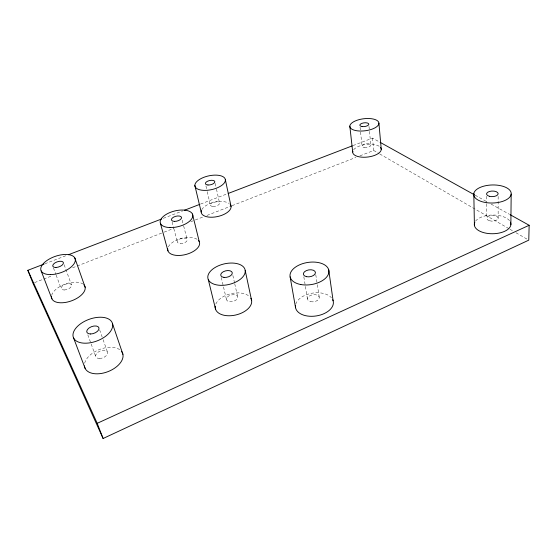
<?xml version="1.0" encoding="UTF-8"?>
<svg xmlns="http://www.w3.org/2000/svg" width="557" height="557" viewBox="0 0 557 557"><rect width="100%" height="100%" fill="white"/><g stroke="black" fill="none" stroke-linecap="round" stroke-linejoin="round"><path stroke-width="0.42" stroke-dasharray="2.79 2.09" d="M34.59 282.601L52.4 275.666M72.633 267.778L163.278 232.464M164.085 232.144L173.798 228.363M190.793 221.742L202.936 217.007M206.981 215.434L231.259 205.972M232.067 205.658L355.895 157.408M359.947 155.835L373.705 150.474L378.976 153.516M44.88 263.774L66.777 255.371M163.285 218.351L182.752 210.887M200.59 204.043L227.353 193.78M353.061 145.558L372.522 138.094L379.366 141.903M475.17 195.228L487.333 202.003M491.135 204.12L509.383 214.278M379.728 153.955L509.202 228.83M509.954 229.268L512.969 231.009M515.977 232.749L528.022 239.712M53.458 267.959L55.86 274.378M56.16 275.179L61.256 288.818M87.825 334.868L95.853 356.835M64.159 264.735L71.456 284.773M99.654 329.904L102.815 338.844M103.101 339.659L107.41 351.857M172.085 222.02L173.603 227.771M173.819 228.593L177.286 241.738M182.181 220.21L183.441 225.146M183.657 225.968L187.229 239.963M221.289 277.511L226.379 299.2M205.944 185.954L207.079 190.877M207.267 191.699L210.288 204.837M232.868 275.45L234.56 282.977M234.748 283.812L237.748 297.187M215.211 183.427L216.304 188.363M216.485 189.185L219.59 203.166M303.823 276.836L307.513 299.255M315.777 274.719L317.191 283.875M317.316 284.704L319.245 297.187M360.059 127.156L362.05 146.324M368.992 126.383L369.402 130.554M369.479 131.389L370.781 144.743M372.522 138.094L373.705 150.474M486.588 196.252L486.644 202.971M486.658 203.813L486.79 218.1M498.146 196.447L498.146 218.4M475.587 221.108A18.29 9.365 -0.7 0 1 492.806 215.016A18.29 9.365 -0.7 0 1 509.759 220.983M353.625 149.763A14.357 6.343 -6.8 0 1 366.826 144.374A14.357 6.343 -6.8 0 1 380.222 147.097M201.78 209.683A15.234 7.338 -12.5 0 1 214.515 202.198A15.234 7.338 -12.5 0 1 229.247 203.549M295.725 304.247A19.119 11.565 -8.6 0 1 311.809 293.24A19.119 11.565 -8.6 0 1 331.471 297.793M215.831 304.045A18.59 10.917 -13.3 0 1 231.754 293.504A18.59 10.917 -13.3 0 1 249.87 296.965M51.655 295.398A17.643 8.954 -19.8 0 1 65.03 284.14A17.643 8.954 -19.8 0 1 82.805 283.896M84.678 363.185A20.219 11.864 -21.3 0 1 99.696 349.399A20.219 11.864 -21.3 0 1 119.866 349.789M168.332 246.904A16.348 8.355 -14.4 0 1 182.202 238.187A16.348 8.355 -14.4 0 1 197.937 239.928M489.624 220.795A5.695 2.882 -0.9 0 0 498.16 218.198A5.695 2.882 -0.9 0 0 489.61 215.81A5.695 2.882 -0.9 0 0 489.624 220.795M364.25 147.466A4.47 1.95 -6.9 0 0 370.858 145.085A4.47 1.95 -6.9 0 0 364.146 144.082A4.47 1.95 -6.9 0 0 364.25 147.466M212.865 206.424A4.741 2.256 -12.5 0 0 219.583 203.082A4.741 2.256 -12.5 0 0 212.37 202.532A4.741 2.256 -12.5 0 0 212.865 206.424M310.576 301.678A5.96 3.565 -8.7 0 0 319.293 297.563A5.96 3.565 -8.7 0 0 310.277 295.488A5.96 3.565 -8.7 0 0 310.576 301.678M229.63 301.678A5.793 3.363 -13.2 0 0 237.735 297.069A5.793 3.363 -13.2 0 0 228.83 295.892A5.793 3.363 -13.2 0 0 229.63 301.678M64.25 289.995A5.493 2.757 -19.6 0 0 71.588 285.142A5.493 2.757 -19.6 0 0 63.254 285.295A5.493 2.757 -19.6 0 0 64.25 289.995M99.445 358.464A6.301 3.655 -21.1 0 0 107.598 352.344A6.301 3.655 -21.1 0 0 97.886 352.296A6.301 3.655 -21.1 0 0 99.445 358.464M180.196 243.639A5.09 2.569 -14.3 0 0 187.208 239.684A5.09 2.569 -14.3 0 0 179.368 239.259A5.09 2.569 -14.3 0 0 180.196 243.639"/><path stroke-width="0.84" d="M510.86 224.75L511.173 194.128A18.743 9.023 -1.5 0 0 484.033 186.094A18.743 9.023 -1.5 0 0 482.181 201.745A18.743 9.023 -1.5 0 0 511.173 194.128M510.142 214.703L529.15 225.279L528.774 240.151L103.101 438.498L32.974 283.235L27.85 270.305L44.073 264.081M103.101 438.498L97.217 423.32L529.15 225.279M68.4 254.751L161.662 218.978M184.374 210.268L199.782 204.356M228.168 193.467L352.247 145.871M380.125 142.327L474.404 194.811M27.85 270.305L97.217 423.32M41.148 270.876L51.926 298.844M73.601 338.008L85.117 368.365M74.784 257.898L85.172 287.328M112.584 323.951A20.776 11.509 -20.4 0 1 84.943 343.203A20.776 11.509 -20.4 0 1 80.981 323.492A20.776 11.509 -20.4 0 1 112.584 323.951L122.923 354.329M160.395 223.253L167.949 250.866M192.478 214.076L199.274 241.71M208.255 279.461L215.663 309.553M194.859 185.502L201.181 212.029M225.369 179.772A15.554 7.032 -12.4 0 1 203.131 190.334A15.554 7.032 -12.4 0 1 201.864 178.163A15.554 7.032 -12.4 0 1 225.369 179.772L231.064 206.431M245.212 270.486A19.07 10.555 -13.1 0 1 218.316 285.163A19.07 10.555 -13.1 0 1 216.053 266.942A19.07 10.555 -13.1 0 1 245.212 270.486L251.653 300.696M290.127 276.878L295.572 307.784M328.686 269.692L333.128 300.801M349.824 126.167L352.706 152.012M378.913 123.194A14.642 6.057 -7.1 0 1 357.274 130.825A14.642 6.057 -7.1 0 1 356.919 120.305A14.642 6.057 -7.1 0 1 378.913 123.194L381.246 149.269M473.805 193.523L474.425 225.599M510.407 222.083A18.29 9.365 -0.7 0 1 492.562 233.745A18.29 9.365 -0.7 0 1 474.808 222.375M380.535 147.452A14.357 6.343 -6.8 0 1 368.177 156.977A14.357 6.343 -6.8 0 1 352.86 151.142M230.229 204.482A15.234 7.338 -12.5 0 1 217.327 216.603A15.234 7.338 -12.5 0 1 201.425 210.49M332.724 299.722A19.119 11.565 -8.6 0 1 316.202 315.951A19.119 11.565 -8.6 0 1 295.482 305.452M250.831 298.28A18.59 10.917 -13.3 0 1 235.493 315.053A18.59 10.917 -13.3 0 1 215.253 306.12M83.842 284.745A17.643 8.954 -19.8 0 1 71.317 300.912A17.643 8.954 -19.8 0 1 51.502 296.289M121.565 351.418A20.219 11.864 -21.3 0 1 108.065 371.603A20.219 11.864 -21.3 0 1 84.448 365.893M198.41 240.387A16.348 8.355 -14.4 0 1 186.261 254.382A16.348 8.355 -14.4 0 1 167.741 248.812M489.457 196.322A5.807 2.799 -1.5 0 0 498.16 193.718A5.807 2.799 -1.5 0 0 489.436 191.476A5.807 2.799 -1.5 0 0 489.457 196.322M362.113 126.564A4.54 1.88 -7.1 0 0 368.831 124.204A4.54 1.88 -7.1 0 0 362.029 123.306A4.54 1.88 -7.1 0 0 362.113 126.564M207.977 185.001A4.818 2.179 -12.4 0 0 214.835 181.707A4.818 2.179 -12.4 0 0 207.524 181.241A4.818 2.179 -12.4 0 0 207.977 185.001M300.794 284.53A19.634 11.203 -8.8 0 0 328.902 270.793A19.634 11.203 -8.8 0 0 298.698 265.229A19.634 11.203 -8.8 0 0 300.794 284.53M306.517 276.683A6.085 3.467 -8.8 0 0 315.443 272.589A6.085 3.467 -8.8 0 0 306.259 270.646A6.085 3.467 -8.8 0 0 306.517 276.683M223.991 277.4A5.911 3.272 -13.1 0 0 232.297 272.826A5.911 3.272 -13.1 0 0 223.232 271.767A5.911 3.272 -13.1 0 0 223.991 277.4M50.513 274.587A18.068 8.62 -19.1 0 0 75.306 259.374A18.068 8.62 -19.1 0 0 48.306 259.611A18.068 8.62 -19.1 0 0 50.513 274.587M55.881 267.478A5.598 2.674 -19.1 0 0 63.421 262.688A5.598 2.674 -19.1 0 0 54.948 262.911A5.598 2.674 -19.1 0 0 55.881 267.478M90.568 333.991A6.44 3.565 -20.4 0 0 98.972 327.934A6.44 3.565 -20.4 0 0 89.078 327.969A6.44 3.565 -20.4 0 0 90.568 333.991M169.92 227.576A16.717 8.028 -14.1 0 0 192.722 214.807A16.717 8.028 -14.1 0 0 166.828 214.02A16.717 8.028 -14.1 0 0 169.92 227.576M174.362 221.38A5.18 2.486 -14.1 0 0 181.533 217.474A5.18 2.486 -14.1 0 0 173.575 217.139A5.18 2.486 -14.1 0 0 174.362 221.38"/></g></svg>
